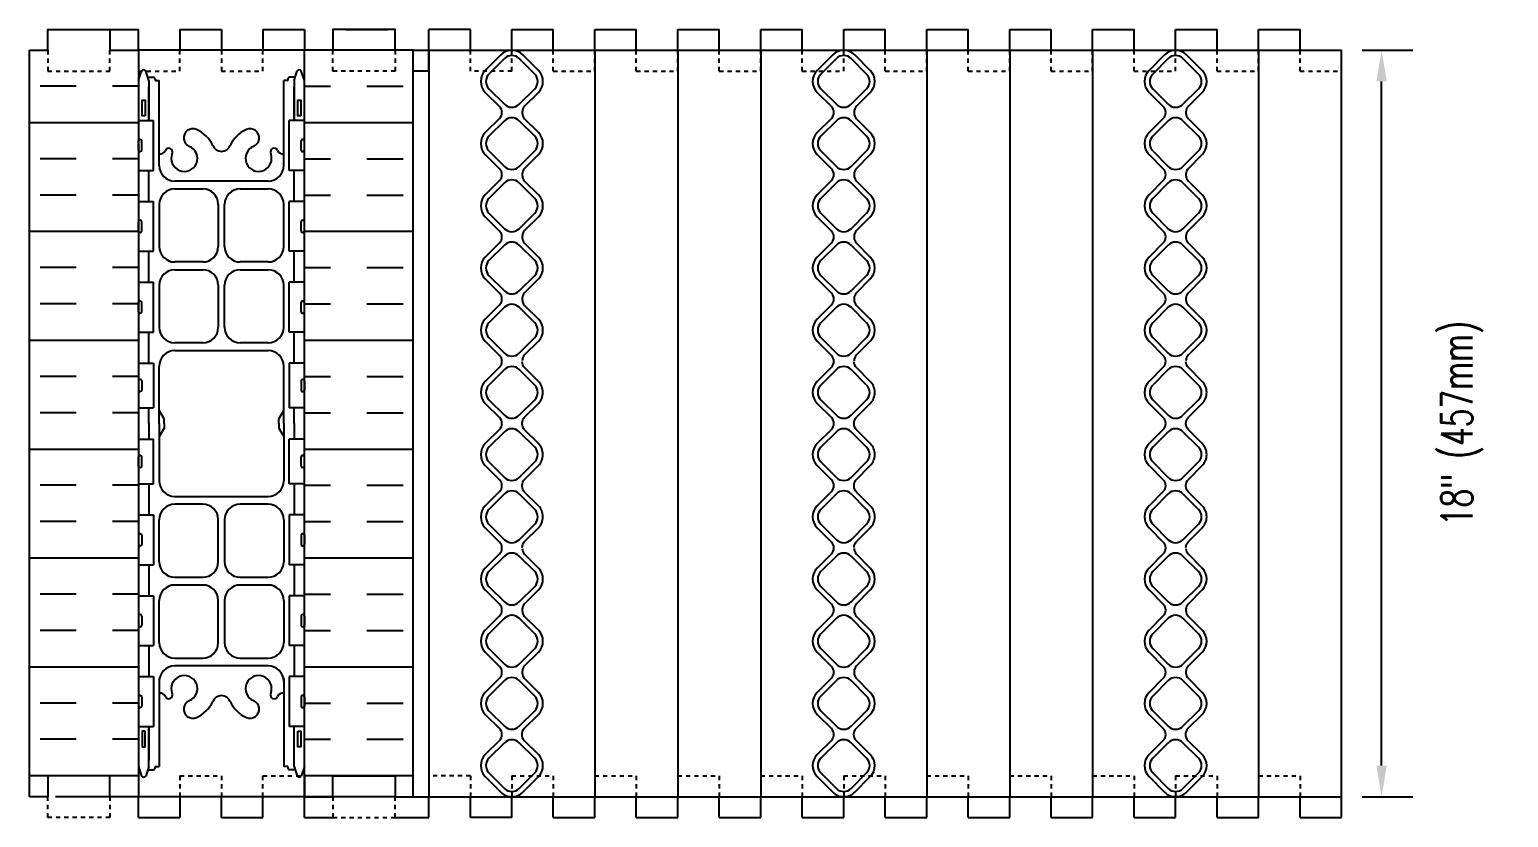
# Model space of a CAD drawing. Header units: inches. Extents: x 135.7 to 175.7, y 43.9 to 89.4.
# Drawn here: x 139.54 to 175.18, y 70.38 to 89.38 of the extents above; entities that cross this region are included whole.
import ezdxf

# ---------------------------------------------------------------- set-up
doc = ezdxf.new("R2010")
doc.units = ezdxf.units.IN
doc.header["$MEASUREMENT"] = 0
doc.linetypes.add('DASHED2', pattern=[0.375, 0.25, -0.125])
for name, color, linetype in [('HATCH', 12, 'Continuous'), ('line25', 2, 'Continuous'), ('LINE50', 5, 'Continuous'), ('LINE8', 8, 'Continuous'), ('LINE9', 9, 'Continuous'), ('TEXT', 4, 'Continuous')]:
    doc.layers.add(name, color=color, linetype=linetype)
doc.styles.add('DIM', font='romans.shx', dxfattribs={"width": 0.7})
doc.dimstyles.new('ext_8', dxfattribs={"dimscale": 8, "dimtxt": 0.09375, "dimasz": 0.09375, "dimexe": 0.09375, "dimexo": 0.0625, "dimgap": 0.0625, "dimtad": 1, "dimdec": 4, "dimzin": 3, "dimdsep": 46, "dimlunit": 4, "dimtxsty": 'DIM', "dimcen": 0.09, "dimdle": 0.09375, "dimclrt": 4, "dimadec": 0, "dimazin": 0, "dimtfac": 1, "dimtdec": 4, "dimtmove": 2, "dimatfit": 3, "dimfxl": 0, "dimfrac": 2, "dimtolj": 1, "dimtzin": 0, "dimarcsym": 0})

# ---------------------------------------------------------------- blocks, each defined once
blk = doc.blocks.new('*D17')
at = {"layer": 'Defpoints', "color": 0}
for p in [(171.162, 88.884), (172.128, 88.884), (171.162, 70.884)]:
    blk.add_point(p, dxfattribs=at)
at = {"layer": 'TEXT', "color": 0, "lineweight": -2}
for p, q in [((171.662, 88.884), (172.878, 88.884)), ((172.128, 71.634), (172.128, 88.134)), ((171.662, 70.884), (172.878, 70.884))]:
    blk.add_line(p, q, dxfattribs=at)
at = {"layer": 'TEXT', "color": 0}
for points in [[(172.003, 88.134), (172.253, 88.134), (172.128, 88.884)], [(172.003, 71.634), (172.253, 71.634), (172.128, 70.884)]]:
    blk.add_solid(points, dxfattribs=at)
at = {"layer": 'TEXT', "color": 4, "insert": (174.066, 79.884), "char_height": 0.75, "attachment_point": 5, "rotation": 90, "style": 'DIM'}
blk.add_mtext('\\A1;18" (457mm)', dxfattribs=at)
blk = doc.blocks.new('WEB_INSERT_FRONT')
for p, q in [((-0.265, 8.89), (-0.64, 8.515)), ((0.64, 8.515), (0.265, 8.89)), ((-0.64, 7.985), (-0.297, 7.641)), ((0.309, 7.653), (0.64, 7.985)), ((0.25, 7.512), (0.25, 7.488)), ((-0.297, 7.359), (-0.64, 7.015)), ((0.64, 7.015), (0.309, 7.347)), ((-0.64, 6.485), (-0.297, 6.141)), ((0.309, 6.153), (0.64, 6.485)), ((-0.297, 5.859), (-0.64, 5.515)), ((0.25, 6.012), (0.25, 5.988)), ((0.64, 5.515), (0.309, 5.847)), ((-0.64, 4.985), (-0.297, 4.641)), ((0.309, 4.653), (0.64, 4.985)), ((-0.297, 4.359), (-0.64, 4.015)), ((0.25, 4.512), (0.25, 4.488)), ((0.64, 4.015), (0.309, 4.347)), ((-0.297, 3.141), (-0.64, 3.485)), ((0.309, 3.153), (0.64, 3.485)), ((-0.297, 2.859), (-0.64, 2.515)), ((0.25, 3.012), (0.25, 2.988)), ((0.64, 2.515), (0.309, 2.847)), ((-0.64, 1.985), (-0.297, 1.641)), ((0.309, 1.653), (0.64, 1.985)), ((-0.297, 1.359), (-0.64, 1.015)), ((-0.64, 0.485), (-0.297, 0.141)), ((-0.297, -0.141), (-0.64, -0.485)), ((-0.64, -1.015), (-0.297, -1.359)), ((-0.297, -1.641), (-0.64, -1.985)), ((-0.64, -2.515), (-0.297, -2.859)), ((-0.297, -3.141), (-0.64, -3.485)), ((0.64, -3.485), (0.309, -3.153)), ((-0.64, -4.015), (-0.297, -4.359)), ((0.309, -4.347), (0.64, -4.015)), ((0.25, -4.488), (0.25, -4.512)), ((-0.297, -4.641), (-0.64, -4.985)), ((0.64, -4.985), (0.309, -4.653)), ((-0.64, -5.515), (-0.297, -5.859)), ((0.309, -5.847), (0.64, -5.515)), ((0.25, -5.988), (0.25, -6.012)), ((-0.297, -6.141), (-0.64, -6.485)), ((0.64, -6.485), (0.309, -6.153)), ((-0.64, -7.015), (-0.297, -7.359)), ((0.297, -7.359), (0.64, -7.015)), ((-0.297, -7.641), (-0.64, -7.985)), ((0.64, -7.985), (0.297, -7.641)), ((-0.64, -8.515), (-0.265, -8.89)), ((0.265, -8.89), (0.64, -8.515))]:
    blk.add_line(p, q)
for points in [[(-0.552, 8.073), (-0.177, 7.698, 0.414214), (0.177, 7.698), (0.552, 8.073, 0.414214), (0.552, 8.427), (0.177, 8.802, 0.414214), (-0.177, 8.802), (-0.552, 8.427, 0.414214)], [(-0.552, 6.573), (-0.177, 6.198, 0.414214), (0.177, 6.198), (0.552, 6.573, 0.414214), (0.552, 6.927), (0.177, 7.302, 0.414214), (-0.177, 7.302), (-0.552, 6.927, 0.414214)], [(-0.552, 5.073), (-0.177, 4.698, 0.414214), (0.177, 4.698), (0.552, 5.073, 0.414214), (0.552, 5.427), (0.177, 5.802, 0.414214), (-0.177, 5.802), (-0.552, 5.427, 0.414214)], [(-0.552, 3.573), (-0.177, 3.198, 0.414214), (0.177, 3.198), (0.552, 3.573, 0.414214), (0.552, 3.927), (0.177, 4.302, 0.414214), (-0.177, 4.302), (-0.552, 3.927, 0.414214)], [(-0.552, 3.573), (-0.177, 3.198, 0.414214), (0.177, 3.198), (0.552, 3.573, 0.414214), (0.552, 3.927), (0.177, 4.302, 0.414214), (-0.177, 4.302), (-0.552, 3.927, 0.414214)], [(-0.552, 2.073), (-0.177, 1.698, 0.414214), (0.177, 1.698), (0.552, 2.073, 0.414214), (0.552, 2.427), (0.177, 2.802, 0.414214), (-0.177, 2.802), (-0.552, 2.427, 0.414214)], [(-0.552, 0.573), (-0.177, 0.198, 0.414214), (0.177, 0.198), (0.552, 0.573, 0.414214), (0.552, 0.927), (0.177, 1.302, 0.414214), (-0.177, 1.302), (-0.552, 0.927, 0.414214)], [(-0.552, -0.927), (-0.177, -1.302, 0.414214), (0.177, -1.302), (0.552, -0.927, 0.414214), (0.552, -0.573), (0.177, -0.198, 0.414214), (-0.177, -0.198), (-0.552, -0.573, 0.414214)], [(-0.552, -2.427), (-0.177, -2.802, 0.414214), (0.177, -2.802), (0.552, -2.427, 0.414214), (0.552, -2.073), (0.177, -1.698, 0.414214), (-0.177, -1.698), (-0.552, -2.073, 0.414214)], [(-0.552, -3.927), (-0.177, -4.302, 0.414214), (0.177, -4.302), (0.552, -3.927, 0.414214), (0.552, -3.573), (0.177, -3.198, 0.414214), (-0.177, -3.198), (-0.552, -3.573, 0.414214)], [(-0.552, -5.427), (-0.177, -5.802, 0.414214), (0.177, -5.802), (0.552, -5.427, 0.414214), (0.552, -5.073), (0.177, -4.698, 0.414214), (-0.177, -4.698), (-0.552, -5.073, 0.414214)], [(-0.552, -6.927), (-0.177, -7.302, 0.414214), (0.177, -7.302), (0.552, -6.927, 0.414214), (0.552, -6.573), (0.177, -6.198, 0.414214), (-0.177, -6.198), (-0.552, -6.573, 0.414214)], [(-0.552, -8.427), (-0.177, -8.802, 0.414214), (0.177, -8.802), (0.552, -8.427, 0.414214), (0.552, -8.073), (0.177, -7.698, 0.414214), (-0.177, -7.698), (-0.552, -8.073, 0.414214)]]:
    blk.add_lwpolyline(points, format="xyb", close=True)
blk.add_lwpolyline([(0.25, -2.988, -0.198912), (0.309, -2.847), (0.64, -2.515, 0.414214), (0.64, -1.985), (0.309, -1.653, -0.198912), (0.25, -1.512), (0.25, -1.488, -0.198912), (0.309, -1.347), (0.64, -1.015, 0.414214), (0.64, -0.485), (0.309, -0.153, -0.198912), (0.25, -0.012), (0.25, 0.012, -0.198912), (0.309, 0.153), (0.64, 0.485, 0.414214), (0.64, 1.015), (0.309, 1.347, -0.198912), (0.25, 1.488)], format="xyb")
for centre, radius, start, end in [((0, 8.625), 0.375, 45, 135), ((-0.375, 8.25), 0.375, 135, 225), ((0.375, 8.25), 0.375, 315, 45), ((-0.438, 7.5), 0.2, 315, 45), ((0.45, 7.512), 0.2, 135, 180), ((0.45, 7.488), 0.2, 180, 225), ((-0.375, 6.75), 0.375, 135, 225), ((0.375, 6.75), 0.375, 315, 45), ((-0.438, 6), 0.2, 315, 45), ((0.45, 6.012), 0.2, 135, 180), ((0.45, 5.988), 0.2, 180, 225), ((-0.375, 5.25), 0.375, 135, 225), ((0.375, 5.25), 0.375, 315, 45), ((-0.438, 4.5), 0.2, 315, 45), ((0.45, 4.512), 0.2, 135, 180), ((0.45, 4.488), 0.2, 180, 225), ((-0.375, 3.75), 0.375, 135, 225), ((0.375, 3.75), 0.375, 315, 45), ((-0.438, 3), 0.2, 315, 45), ((0.45, 3.012), 0.2, 135, 180), ((0.45, 2.988), 0.2, 180, 225), ((-0.375, 2.25), 0.375, 135, 225), ((0.375, 2.25), 0.375, 315, 45), ((-0.438, 1.5), 0.2, 315, 45), ((0.45, 1.512), 0.2, 135, 180), ((-0.375, 0.75), 0.375, 135, 225), ((-0.438, 0), 0.2, 315, 45), ((-0.375, -0.75), 0.375, 135, 225), ((-0.438, -1.5), 0.2, 315, 45), ((-0.375, -2.25), 0.375, 135, 225), ((-0.438, -3), 0.2, 315, 45), ((0.45, -3.012), 0.2, 180, 225), ((-0.375, -3.75), 0.375, 135, 225), ((0.375, -3.75), 0.375, 315, 45), ((-0.438, -4.5), 0.2, 315, 45), ((0.45, -4.488), 0.2, 135, 180), ((0.45, -4.512), 0.2, 180, 225), ((-0.375, -5.25), 0.375, 135, 225), ((0.375, -5.25), 0.375, 315, 45), ((-0.438, -6), 0.2, 315, 45), ((0.45, -5.988), 0.2, 135, 180), ((0.45, -6.012), 0.2, 180, 225), ((-0.375, -6.75), 0.375, 135, 225), ((0.375, -6.75), 0.375, 315, 45), ((-0.438, -7.5), 0.2, 315, 45), ((0.438, -7.5), 0.2, 135, 225), ((-0.375, -8.25), 0.375, 135, 225), ((0.375, -8.25), 0.375, 315, 45), ((0, -8.625), 0.375, 225, 315)]:
    blk.add_arc(centre, radius, start, end)

msp = doc.modelspace()

# ---------------------------------------------------------------- hatches: boundary and pattern name
at = {"layer": 'HATCH'}
h = msp.add_hatch(dxfattribs=at)
h.set_pattern_fill('INSUL', color=256, scale=7, style=0)
h.set_pattern_definition([(180, (144.162, 76.6417), (0, 2.625), []), (180, (144.162, 77.5167), (0, 2.625), [0.875, -0.875]), (180, (144.162, 78.3917), (0, 2.625), [0.875, -0.875])])
h.paths.add_polyline_path([(139.5371, 88.88416), (139.9746, 88.88416), (139.9746, 88.38416), (141.4746, 88.38416), (141.4746, 88.88416), (142.1621, 88.88416), (142.1621, 70.88416), (141.4746, 70.88416), (141.4746, 71.38416), (139.9746, 71.38416), (139.9746, 70.88416), (139.5371, 70.88416)])
h = msp.add_hatch(dxfattribs=at)
h.set_pattern_fill('INSUL', color=256, scale=7, style=0)
h.set_pattern_definition([(0, (144.162, 76.6417), (0, 2.625), []), (0, (144.162, 77.5167), (0, 2.625), [0.875, -0.875]), (0, (144.162, 78.3917), (0, 2.625), [0.875, -0.875])])
h.paths.add_polyline_path([(146.1621, 70.88416), (146.8496, 70.88416), (146.8496, 71.38416), (148.3496, 71.38416), (148.3496, 70.88416), (148.7871, 70.88416), (148.7871, 88.88416), (148.3496, 88.88416), (148.3496, 88.38416), (146.8496, 88.38416), (146.8496, 88.88416), (146.1621, 88.88416)])

# ---------------------------------------------------------------- linework, layer by layer
for p, q in [((148.3496, 88.88416), (142.1621, 88.88416)), ((148.3496, 70.88416), (140.1621, 70.88416))]:
    msp.add_line(p, q, dxfattribs=at)
at = {"layer": 'line25'}
for p, q in [((142.1621, 88.88416), (142.1621, 70.88416)), ((146.1621, 70.88416), (146.1621, 88.88416)), ((149.1621, 88.88416), (149.1621, 70.88416)), ((153.1621, 88.88416), (153.1621, 70.88416)), ((155.1621, 88.88416), (155.1621, 70.88416)), ((157.1621, 88.88416), (157.1621, 70.88416)), ((161.1621, 88.88416), (161.1621, 70.88416)), ((163.1621, 88.88416), (163.1621, 70.88416)), ((165.1621, 88.88416), (165.1621, 70.88416)), ((169.1621, 88.88416), (169.1621, 70.88416)), ((142.1621, 87.18916), (142.52705, 87.18916)), ((142.52705, 85.98916), (142.52705, 87.18916)), ((145.79714, 85.98916), (145.79714, 87.18916)), ((146.1621, 87.18916), (145.79714, 87.18916)), ((142.1621, 85.98916), (142.52705, 85.98916)), ((146.1621, 85.98916), (145.79714, 85.98916)), ((142.1621, 85.23916), (142.52705, 85.23916)), ((142.52705, 84.03916), (142.52705, 85.23916)), ((145.79714, 84.03916), (145.79714, 85.23916)), ((146.1621, 85.23916), (145.79714, 85.23916)), ((142.1621, 84.03916), (142.52705, 84.03916)), ((146.1621, 84.03916), (145.79714, 84.03916)), ((142.1621, 83.28916), (142.52705, 83.28916)), ((142.52705, 82.08916), (142.52705, 83.28916)), ((145.79714, 82.08916), (145.79714, 83.28916)), ((146.1621, 83.28916), (145.79714, 83.28916)), ((142.1621, 82.08916), (142.52705, 82.08916)), ((146.1621, 82.08916), (145.79714, 82.08916)), ((142.1621, 81.33916), (142.52705, 81.33916)), ((142.52705, 81.33916), (142.52705, 80.25916)), ((145.79714, 81.33916), (145.79714, 80.25916)), ((146.1621, 81.33916), (145.79714, 81.33916)), ((142.1621, 80.25916), (142.52705, 80.25916)), ((146.1621, 80.25916), (145.79714, 80.25916)), ((142.1621, 79.50916), (142.52705, 79.50916)), ((142.52705, 78.42916), (142.52705, 79.50916)), ((145.79714, 78.42916), (145.79714, 79.50916)), ((146.1621, 79.50916), (145.79714, 79.50916)), ((142.1621, 78.42916), (142.52705, 78.42916)), ((146.1621, 78.42916), (145.79714, 78.42916)), ((142.1621, 77.67916), (142.52705, 77.67916)), ((142.52705, 77.67916), (142.52705, 76.47916)), ((145.79714, 77.67916), (145.79714, 76.47916)), ((146.1621, 77.67916), (145.79714, 77.67916)), ((142.1621, 76.47916), (142.52705, 76.47916)), ((146.1621, 76.47916), (145.79714, 76.47916)), ((142.1621, 75.72916), (142.52705, 75.72916)), ((142.52705, 75.72916), (142.52705, 74.52916)), ((145.79714, 75.72916), (145.79714, 74.52916)), ((146.1621, 75.72916), (145.79714, 75.72916)), ((142.1621, 74.52916), (142.52705, 74.52916)), ((146.1621, 74.52916), (145.79714, 74.52916)), ((142.1621, 73.77916), (142.52705, 73.77916)), ((142.52705, 73.77916), (142.52705, 72.57916)), ((145.79714, 73.77916), (145.79714, 72.57916)), ((146.1621, 73.77916), (145.79714, 73.77916)), ((142.1621, 72.57916), (142.52705, 72.57916)), ((146.1621, 72.57916), (145.79714, 72.57916))]:
    msp.add_line(p, q, dxfattribs=at)
at = {"layer": 'LINE50'}
for p, q in [((139.5371, 70.88416), (139.5371, 88.88416)), ((148.7871, 88.88416), (171.1621, 88.88416)), ((148.7871, 70.88416), (148.7871, 88.88416)), ((171.1621, 70.88416), (171.1621, 88.88416)), ((148.7871, 70.88416), (171.1621, 70.88416))]:
    msp.add_line(p, q, dxfattribs=at)
for points in [[(139.5371, 88.88416), (139.9746, 88.88416), (139.9746, 89.38416), (141.4746, 89.38416), (141.4746, 88.88416), (142.1621, 88.88416)], [(148.7871, 88.88416), (148.3496, 88.88416), (148.3496, 89.38416), (146.8496, 89.38416), (146.8496, 88.88416), (146.1621, 88.88416)], [(142.1621, 70.88416), (141.4746, 70.88416), (141.4746, 71.38416), (139.9746, 71.38416), (139.9746, 70.88416), (139.5371, 70.88416)], [(146.1621, 70.88416), (146.8496, 70.88416), (146.8496, 71.38416), (148.3496, 71.38416), (148.3496, 70.88416), (148.7871, 70.88416)]]:
    msp.add_lwpolyline(points, dxfattribs=at)
at = {"layer": 'LINE8'}
for p, q in [((141.4746, 89.38416), (142.1621, 89.38416)), ((142.1621, 88.88416), (142.1621, 89.38416)), ((143.1621, 89.38416), (143.1621, 88.88416)), ((143.1621, 89.38416), (144.1621, 89.38416)), ((144.1621, 89.38416), (144.1621, 88.88416)), ((145.1621, 89.38416), (145.1621, 88.88416)), ((145.1621, 89.38416), (146.1621, 89.38416)), ((146.1621, 89.38416), (146.1621, 88.88416)), ((147.1621, 89.38416), (148.1621, 89.38416)), ((146.1621, 71.38416), (146.1621, 70.88416)), ((146.1621, 71.38416), (146.1621, 70.88416)), ((147.1621, 71.38416), (148.1621, 71.38416)), ((142.1621, 70.38416), (142.1621, 70.88416)), ((143.1621, 70.88416), (143.1621, 70.38416)), ((144.1621, 70.38416), (144.1621, 70.88416)), ((145.1621, 70.38416), (145.1621, 70.88416)), ((146.1621, 70.38416), (146.1621, 70.88416)), ((142.1621, 70.38416), (143.1621, 70.38416)), ((144.1621, 70.38416), (145.1621, 70.38416)), ((146.1621, 70.38416), (146.8496, 70.38416)), ((148.3496, 70.38416), (149.1621, 70.38416))]:
    msp.add_line(p, q, dxfattribs=at)
at = {"layer": 'LINE8', "linetype": 'DASHED2', "ltscale": 0.15}
for p, q in [((143.1621, 88.38416), (143.1621, 88.88416)), ((144.1621, 88.88416), (144.1621, 88.38416)), ((145.1621, 88.38416), (145.1621, 88.88416)), ((142.1621, 88.38416), (143.1621, 88.38416)), ((144.1621, 88.38416), (145.1621, 88.38416)), ((143.1621, 71.38416), (144.1621, 71.38416)), ((143.1621, 71.38416), (143.1621, 70.88416)), ((144.1621, 71.38416), (144.1621, 70.88416)), ((145.1621, 71.38416), (146.1621, 71.38416)), ((145.1621, 70.88416), (145.1621, 71.38416))]:
    msp.add_line(p, q, dxfattribs=at)
at = {"layer": 'LINE9'}
for p, q in [((150.1621, 89.38416), (149.1621, 89.38416)), ((149.1621, 88.88416), (149.1621, 89.38416)), ((150.1621, 88.88416), (150.1621, 89.38416)), ((151.1621, 89.38416), (152.1621, 89.38416)), ((151.1621, 88.88416), (151.1621, 89.38416)), ((152.1621, 88.88416), (152.1621, 89.38416)), ((153.1621, 88.88416), (153.1621, 89.38416)), ((153.1621, 89.38416), (154.1621, 89.38416)), ((154.1621, 88.88416), (154.1621, 89.38416)), ((155.1621, 88.88416), (155.1621, 89.38416)), ((155.1621, 89.38416), (156.1621, 89.38416)), ((156.1621, 88.88416), (156.1621, 89.38416)), ((157.1621, 88.88416), (157.1621, 89.38416)), ((157.1621, 89.38416), (158.1621, 89.38416)), ((158.1621, 88.88416), (158.1621, 89.38416)), ((159.1621, 88.88416), (159.1621, 89.38416)), ((159.1621, 89.38416), (160.1621, 89.38416)), ((160.1621, 88.88416), (160.1621, 89.38416)), ((161.1621, 88.88416), (161.1621, 89.38416)), ((161.1621, 89.38416), (162.1621, 89.38416)), ((162.1621, 88.88416), (162.1621, 89.38416)), ((163.1621, 88.88416), (163.1621, 89.38416)), ((163.1621, 89.38416), (164.1621, 89.38416)), ((164.1621, 88.88416), (164.1621, 89.38416)), ((165.1621, 88.88416), (165.1621, 89.38416)), ((165.1621, 89.38416), (166.1621, 89.38416)), ((166.1621, 88.88416), (166.1621, 89.38416)), ((167.1621, 89.38416), (168.1621, 89.38416)), ((167.1621, 88.88416), (167.1621, 89.38416)), ((168.1621, 88.88416), (168.1621, 89.38416)), ((169.1621, 89.38416), (170.1621, 89.38416)), ((169.1621, 88.88416), (169.1621, 89.38416)), ((170.1621, 88.88416), (170.1621, 89.38416)), ((149.1621, 88.38416), (149.1621, 88.88416)), ((142.1621, 88.15543), (142.2371, 88.38543)), ((142.4121, 88.15543), (142.3371, 88.38543)), ((142.38601, 88.23543), (142.5121, 88.23543)), ((142.4121, 88.15543), (142.4121, 87.18916)), ((142.5621, 88.18543), (142.5621, 88.15543)), ((142.5621, 88.18543), (142.5621, 88.18543)), ((142.5621, 88.15543), (142.6621, 88.15543)), ((142.6621, 86.10416), (142.6621, 88.15543)), ((145.6621, 86.10416), (145.6621, 88.15543)), ((145.7621, 88.15543), (145.6621, 88.15543)), ((145.7621, 88.18543), (145.7621, 88.18543)), ((145.7621, 88.18543), (145.7621, 88.15543)), ((145.93818, 88.23543), (145.8121, 88.23543)), ((145.9121, 88.15543), (145.9871, 88.38543)), ((145.9121, 88.15543), (145.9121, 87.18916)), ((146.1621, 88.15543), (146.0871, 88.38543)), ((149.1621, 88.38416), (148.7871, 88.38416)), ((142.1621, 86.47916), (142.1621, 86.69916)), ((142.1621, 86.64416), (142.1621, 86.64416)), ((142.2021, 86.73916), (142.2021, 86.73916)), ((142.2421, 86.47916), (142.2421, 86.69916)), ((146.08209, 86.47916), (146.08209, 86.69916)), ((146.12209, 86.73916), (146.12209, 86.73916)), ((146.16209, 86.47916), (146.16209, 86.69916)), ((146.1621, 86.64416), (146.16209, 86.64416)), ((142.1621, 86.53416), (142.1621, 86.53416)), ((142.2021, 86.43916), (142.2021, 86.43916)), ((146.12209, 86.43916), (146.12209, 86.43916)), ((146.1621, 86.53416), (146.16209, 86.53416)), ((145.2871, 85.72916), (143.0371, 85.72916)), ((143.0371, 85.54166), (143.71085, 85.54166)), ((144.61335, 85.54166), (145.2871, 85.54166)), ((142.6621, 85.16666), (142.6621, 84.84541)), ((142.6621, 84.84541), (142.6621, 84.49541)), ((144.08585, 85.16666), (144.08585, 84.15416)), ((144.23835, 84.15416), (144.23835, 85.16666)), ((145.6621, 84.15416), (145.6621, 85.16666)), ((142.1621, 84.52916), (142.1621, 84.74916)), ((142.1621, 84.69416), (142.1621, 84.69416)), ((142.1621, 84.58416), (142.1621, 84.58416)), ((142.2021, 84.78916), (142.2021, 84.78916)), ((142.2021, 84.48916), (142.2021, 84.48916)), ((142.2421, 84.52916), (142.2421, 84.74916)), ((142.6621, 84.49541), (142.6621, 84.15416)), ((145.6621, 84.15416), (145.6621, 84.49541)), ((146.08209, 84.52916), (146.08209, 84.74916)), ((146.12209, 84.78916), (146.12209, 84.78916)), ((146.12209, 84.48916), (146.12209, 84.48916)), ((146.16209, 84.52916), (146.16209, 84.74916)), ((146.1621, 84.69416), (146.16209, 84.69416)), ((146.1621, 84.58416), (146.16209, 84.58416)), ((143.71085, 83.77916), (143.0371, 83.77916)), ((145.2871, 83.77916), (144.61335, 83.77916)), ((143.0371, 83.59166), (143.71085, 83.59166)), ((144.61335, 83.59166), (145.2871, 83.59166)), ((142.6621, 83.21666), (142.6621, 82.20416)), ((144.08585, 83.21666), (144.08585, 82.20416)), ((144.23835, 82.20416), (144.23835, 83.21666)), ((145.6621, 82.20416), (145.6621, 83.21666)), ((145.6621, 82.89541), (145.6621, 83.21666)), ((142.1621, 82.57916), (142.1621, 82.79916)), ((142.1621, 82.74416), (142.1621, 82.74416)), ((142.2021, 82.83916), (142.2021, 82.83916)), ((142.2421, 82.57916), (142.2421, 82.79916)), ((146.08209, 82.57916), (146.08209, 82.79916)), ((146.12209, 82.83916), (146.12209, 82.83916)), ((146.16209, 82.57916), (146.16209, 82.79916)), ((146.1621, 82.74416), (146.16209, 82.74416)), ((142.1621, 82.63416), (142.1621, 82.63416)), ((142.2021, 82.53916), (142.2021, 82.53916)), ((146.12209, 82.53916), (146.12209, 82.53916)), ((146.1621, 82.63416), (146.16209, 82.63416)), ((143.71085, 81.82916), (143.0371, 81.82916)), ((143.0371, 81.64166), (145.2871, 81.64166)), ((145.2871, 81.82916), (144.61335, 81.82916)), ((142.2021, 80.94916), (142.2021, 80.94916)), ((142.6621, 79.88416), (142.6621, 81.26666)), ((145.6621, 79.88416), (145.6621, 81.26666)), ((146.12209, 80.94916), (146.12209, 80.94916)), ((142.1621, 80.90916), (142.1621, 80.68916)), ((142.1621, 80.85416), (142.1621, 80.85416)), ((142.1621, 80.74416), (142.1621, 80.74416)), ((142.2021, 80.64916), (142.2021, 80.64916)), ((142.2421, 80.90916), (142.2421, 80.68916)), ((146.08209, 80.90916), (146.08209, 80.68916)), ((146.12209, 80.64916), (146.12209, 80.64916)), ((146.16209, 80.90916), (146.16209, 80.68916)), ((146.1621, 80.85416), (146.16209, 80.85416)), ((146.1621, 80.74416), (146.16209, 80.74416)), ((142.7821, 79.99651), (142.6621, 80.19651)), ((142.6621, 79.88416), (142.6621, 78.50166)), ((142.7821, 79.88416), (142.7821, 79.99651)), ((142.7821, 79.88416), (142.7821, 79.77181)), ((145.5421, 79.99651), (145.6621, 80.19651)), ((145.5421, 79.88416), (145.5421, 79.99651)), ((145.5421, 79.88416), (145.5421, 79.77181)), ((145.6621, 79.88416), (145.6621, 78.50166)), ((142.7821, 79.77181), (142.6621, 79.57181)), ((145.5421, 79.77181), (145.6621, 79.57181)), ((142.1621, 78.85916), (142.1621, 79.07916)), ((142.1621, 79.02416), (142.1621, 79.02416)), ((142.1621, 78.91416), (142.1621, 78.91416)), ((142.2021, 79.11916), (142.2021, 79.11916)), ((142.2021, 78.81916), (142.2021, 78.81916)), ((142.2421, 78.85916), (142.2421, 79.07916)), ((146.08209, 78.85916), (146.08209, 79.07916)), ((146.12209, 79.11916), (146.12209, 79.11916)), ((146.12209, 78.81916), (146.12209, 78.81916)), ((146.16209, 78.85916), (146.16209, 79.07916)), ((146.1621, 79.02416), (146.16209, 79.02416)), ((146.1621, 78.91416), (146.16209, 78.91416)), ((143.0371, 78.12666), (145.2871, 78.12666)), ((143.71085, 77.93916), (143.0371, 77.93916)), ((145.2871, 77.93916), (144.61335, 77.93916)), ((142.6621, 76.55166), (142.6621, 77.56416)), ((144.08585, 76.55166), (144.08585, 77.56416)), ((144.23835, 77.56416), (144.23835, 76.55166)), ((145.6621, 77.56416), (145.6621, 76.55166)), ((142.1621, 77.18916), (142.1621, 76.96916)), ((142.1621, 77.13416), (142.1621, 77.13416)), ((142.1621, 77.02416), (142.1621, 77.02416)), ((142.2021, 77.22916), (142.2021, 77.22916)), ((142.2421, 77.18916), (142.2421, 76.96916)), ((146.08209, 77.18916), (146.08209, 76.96916)), ((146.12209, 77.22916), (146.12209, 77.22916)), ((146.16209, 77.18916), (146.16209, 76.96916)), ((146.1621, 77.13416), (146.16209, 77.13416)), ((146.1621, 77.02416), (146.16209, 77.02416)), ((142.2021, 76.92916), (142.2021, 76.92916)), ((145.6621, 76.87291), (145.6621, 76.55166)), ((146.12209, 76.92916), (146.12209, 76.92916)), ((143.0371, 76.17666), (143.71085, 76.17666)), ((143.71085, 75.98916), (143.0371, 75.98916)), ((144.61335, 76.17666), (145.2871, 76.17666)), ((145.2871, 75.98916), (144.61335, 75.98916)), ((142.6621, 75.27291), (142.6621, 75.61416)), ((144.08585, 74.60166), (144.08585, 75.61416)), ((144.23835, 75.61416), (144.23835, 74.60166)), ((145.6621, 75.61416), (145.6621, 75.27291)), ((145.6621, 75.61416), (145.6621, 74.60166)), ((142.1621, 75.23916), (142.1621, 75.01916)), ((142.2421, 75.23916), (142.2421, 75.01916)), ((142.6621, 74.92291), (142.6621, 75.27291)), ((146.08209, 75.23916), (146.08209, 75.01916)), ((146.16209, 75.23916), (146.16209, 75.01916)), ((142.1621, 75.18416), (142.1621, 75.18416)), ((142.1621, 75.07416), (142.1621, 75.07416)), ((142.2021, 74.97916), (142.2021, 74.97916)), ((142.6621, 74.60166), (142.6621, 74.92291)), ((146.12209, 74.97916), (146.12209, 74.97916)), ((146.1621, 75.18416), (146.16209, 75.18416)), ((146.1621, 75.07416), (146.16209, 75.07416)), ((143.0371, 74.22666), (143.71085, 74.22666)), ((144.61335, 74.22666), (145.2871, 74.22666)), ((145.2871, 74.03916), (143.0371, 74.03916)), ((142.6621, 73.73485), (142.6621, 71.61289)), ((142.6621, 73.73485), (142.6621, 71.61289)), ((142.6621, 73.66416), (142.6621, 71.61289)), ((145.6621, 73.73485), (145.6621, 71.61289)), ((145.6621, 73.73485), (145.6621, 71.61289)), ((145.6621, 73.66416), (145.6621, 71.61289)), ((142.1621, 73.28916), (142.1621, 73.06916)), ((142.1621, 73.23416), (142.1621, 73.23416)), ((142.1621, 73.12416), (142.1621, 73.12416)), ((142.2021, 73.32916), (142.2021, 73.32916)), ((142.2421, 73.28916), (142.2421, 73.06916)), ((146.08209, 73.28916), (146.08209, 73.06916)), ((146.12209, 73.32916), (146.12209, 73.32916)), ((146.16209, 73.28916), (146.16209, 73.06916)), ((146.1621, 73.23416), (146.16209, 73.23416)), ((146.1621, 73.12416), (146.16209, 73.12416)), ((142.2021, 73.02916), (142.2021, 73.02916)), ((146.12209, 73.02916), (146.12209, 73.02916)), ((142.4121, 71.61289), (142.4121, 72.57916)), ((145.9121, 71.61289), (145.9121, 72.57916)), ((142.1621, 71.61289), (142.2371, 71.38289)), ((142.4121, 71.61289), (142.3371, 71.38289)), ((142.38601, 71.53289), (142.5121, 71.53289)), ((142.5621, 71.61289), (142.6621, 71.61289)), ((142.5621, 71.61289), (142.5621, 71.58289)), ((142.5621, 71.58289), (142.5621, 71.58289)), ((145.7621, 71.61289), (145.6621, 71.61289)), ((145.7621, 71.61289), (145.7621, 71.58289)), ((145.7621, 71.58289), (145.7621, 71.58289)), ((145.93818, 71.53289), (145.8121, 71.53289)), ((145.9121, 71.61289), (145.9871, 71.38289)), ((146.1621, 71.61289), (146.0871, 71.38289)), ((149.1621, 71.38416), (149.1621, 70.88416)), ((149.1621, 70.38416), (149.1621, 70.88416)), ((150.1621, 70.38416), (150.1621, 70.88416)), ((151.1621, 70.38416), (151.1621, 70.88416)), ((152.1621, 70.38416), (152.1621, 70.88416)), ((153.1621, 70.38416), (153.1621, 70.88416)), ((154.1621, 70.38416), (154.1621, 70.88416)), ((155.1621, 70.38416), (155.1621, 70.88416)), ((156.1621, 70.38416), (156.1621, 70.88416)), ((157.1621, 70.38416), (157.1621, 70.88416)), ((158.1621, 70.38416), (158.1621, 70.88416)), ((159.1621, 70.38416), (159.1621, 70.88416)), ((160.1621, 70.38416), (160.1621, 70.88416)), ((161.1621, 70.38416), (161.1621, 70.88416)), ((162.1621, 70.38416), (162.1621, 70.88416)), ((163.1621, 70.38416), (163.1621, 70.88416)), ((164.1621, 70.38416), (164.1621, 70.88416)), ((165.1621, 70.38416), (165.1621, 70.88416)), ((166.1621, 70.38416), (166.1621, 70.88416)), ((167.1621, 70.38416), (167.1621, 70.88416)), ((168.1621, 70.38416), (168.1621, 70.88416)), ((169.1621, 70.38416), (169.1621, 70.88416)), ((170.1621, 70.38416), (170.1621, 70.88416)), ((171.1621, 70.38416), (171.1621, 70.88416)), ((151.1621, 70.38416), (150.1621, 70.38416)), ((152.1621, 70.38416), (153.1621, 70.38416)), ((154.1621, 70.38416), (155.1621, 70.38416)), ((156.1621, 70.38416), (157.1621, 70.38416)), ((158.1621, 70.38416), (159.1621, 70.38416)), ((160.1621, 70.38416), (161.1621, 70.38416)), ((162.1621, 70.38416), (163.1621, 70.38416)), ((164.1621, 70.38416), (165.1621, 70.38416)), ((166.1621, 70.38416), (167.1621, 70.38416)), ((168.1621, 70.38416), (169.1621, 70.38416)), ((170.1621, 70.38416), (171.1621, 70.38416))]:
    msp.add_line(p, q, dxfattribs=at)
at = {"layer": 'LINE9', "linetype": 'DASHED2', "ltscale": 0.15}
for p, q in [((150.1621, 88.38416), (150.1621, 88.88416)), ((151.1621, 88.38416), (151.1621, 88.88416)), ((152.1621, 88.38416), (152.1621, 88.88416)), ((153.1621, 88.38416), (153.1621, 88.88416)), ((154.1621, 88.38416), (154.1621, 88.88416)), ((155.1621, 88.38416), (155.1621, 88.88416)), ((156.1621, 88.38416), (156.1621, 88.88416)), ((157.1621, 88.38416), (157.1621, 88.88416)), ((158.1621, 88.38416), (158.1621, 88.88416)), ((159.1621, 88.38416), (159.1621, 88.88416)), ((160.1621, 88.38416), (160.1621, 88.88416)), ((161.1621, 88.38416), (161.1621, 88.88416)), ((162.1621, 88.38416), (162.1621, 88.88416)), ((163.1621, 88.38416), (163.1621, 88.88416)), ((164.1621, 88.38416), (164.1621, 88.88416)), ((165.1621, 88.38416), (165.1621, 88.88416)), ((166.1621, 88.38416), (166.1621, 88.88416)), ((167.1621, 88.38416), (167.1621, 88.88416)), ((168.1621, 88.38416), (168.1621, 88.88416)), ((169.1621, 88.38416), (169.1621, 88.88416)), ((170.1621, 88.38416), (170.1621, 88.88416)), ((171.1621, 88.38416), (171.1621, 88.88416)), ((151.1621, 88.38416), (150.1621, 88.38416)), ((152.1621, 88.38416), (153.1621, 88.38416)), ((154.1621, 88.38416), (155.1621, 88.38416)), ((156.1621, 88.38416), (157.1621, 88.38416)), ((158.1621, 88.38416), (159.1621, 88.38416)), ((160.1621, 88.38416), (161.1621, 88.38416)), ((162.1621, 88.38416), (163.1621, 88.38416)), ((164.1621, 88.38416), (165.1621, 88.38416)), ((166.1621, 88.38416), (167.1621, 88.38416)), ((168.1621, 88.38416), (169.1621, 88.38416)), ((170.1621, 88.38416), (171.1621, 88.38416)), ((150.1621, 71.38416), (149.1621, 71.38416)), ((150.1621, 71.38416), (150.1621, 70.88416)), ((151.1621, 71.38416), (152.1621, 71.38416)), ((151.1621, 71.38416), (151.1621, 70.88416)), ((152.1621, 71.38416), (152.1621, 70.88416)), ((153.1621, 71.38416), (154.1621, 71.38416)), ((153.1621, 71.38416), (153.1621, 70.88416)), ((154.1621, 71.38416), (154.1621, 70.88416)), ((155.1621, 71.38416), (156.1621, 71.38416)), ((155.1621, 71.38416), (155.1621, 70.88416)), ((156.1621, 71.38416), (156.1621, 70.88416)), ((157.1621, 71.38416), (157.1621, 70.88416)), ((157.1621, 71.38416), (158.1621, 71.38416)), ((158.1621, 71.38416), (158.1621, 70.88416)), ((159.1621, 71.38416), (159.1621, 70.88416)), ((159.1621, 71.38416), (160.1621, 71.38416)), ((160.1621, 71.38416), (160.1621, 70.88416)), ((161.1621, 71.38416), (162.1621, 71.38416)), ((161.1621, 71.38416), (161.1621, 70.88416)), ((162.1621, 71.38416), (162.1621, 70.88416)), ((163.1621, 71.38416), (164.1621, 71.38416)), ((163.1621, 71.38416), (163.1621, 70.88416)), ((164.1621, 71.38416), (164.1621, 70.88416)), ((165.1621, 71.38416), (165.1621, 70.88416)), ((165.1621, 71.38416), (166.1621, 71.38416)), ((166.1621, 71.38416), (166.1621, 70.88416)), ((167.1621, 71.38416), (167.1621, 70.88416)), ((167.1621, 71.38416), (168.1621, 71.38416)), ((168.1621, 71.38416), (168.1621, 70.88416)), ((169.1621, 71.38416), (169.1621, 70.88416)), ((169.1621, 71.38416), (170.1621, 71.38416)), ((170.1621, 71.38416), (170.1621, 70.88416))]:
    msp.add_line(p, q, dxfattribs=at)
for points in [[(139.5371, 88.88416), (139.9746, 88.88416), (139.9746, 88.38416), (141.4746, 88.38416), (141.4746, 88.88416), (142.1621, 88.88416)], [(148.7871, 88.88416), (148.3496, 88.88416), (148.3496, 88.38416), (146.8496, 88.38416), (146.8496, 88.88416), (146.1621, 88.88416)], [(142.1621, 70.88416), (141.4746, 70.88416), (141.4746, 70.38416), (139.9746, 70.38416), (139.9746, 70.88416), (139.5371, 70.88416)], [(146.1621, 70.88416), (146.8496, 70.88416), (146.8496, 70.38416), (148.3496, 70.38416), (148.3496, 70.88416), (148.7871, 70.88416)]]:
    msp.add_lwpolyline(points, dxfattribs=at)
at = {"layer": 'LINE9'}
for points in [[(142.4121, 87.18916), (142.4121, 88.00543)], [(145.9121, 87.18916), (145.9121, 88.00543)], [(142.4121, 85.23916), (142.4121, 85.98916)], [(145.9121, 85.23916), (145.9121, 85.98916)], [(142.4121, 83.28916), (142.4121, 84.03916)], [(145.9121, 83.28916), (145.9121, 84.03916)], [(142.4121, 81.33916), (142.4121, 82.08916)], [(145.9121, 81.33916), (145.9121, 82.08916)], [(142.4121, 79.88416), (142.4121, 80.25916)], [(145.9121, 79.88416), (145.9121, 80.25916)], [(142.4121, 79.88416), (142.4121, 79.50916)], [(145.9121, 79.88416), (145.9121, 79.50916)], [(142.4121, 78.42916), (142.4121, 77.67916)], [(145.9121, 78.42916), (145.9121, 77.67916)], [(142.4121, 76.47916), (142.4121, 75.72916)], [(145.9121, 76.47916), (145.9121, 75.72916)], [(142.4121, 74.52916), (142.4121, 73.77916)], [(145.9121, 74.52916), (145.9121, 73.77916)], [(142.4121, 72.57916), (142.4121, 71.76289)]]:
    msp.add_lwpolyline(points, dxfattribs=at)
for points in [[(142.3221, 87.30543), (142.2521, 87.30543), (142.2521, 87.68543), (142.3221, 87.68543)], [(146.0721, 87.30543), (146.0021, 87.30543), (146.0021, 87.68543), (146.0721, 87.68543)], [(142.3221, 72.46289), (142.2521, 72.46289), (142.2521, 72.08289), (142.3221, 72.08289)], [(146.0021, 72.46289), (146.0721, 72.46289), (146.0721, 72.08289), (146.0021, 72.08289)]]:
    msp.add_lwpolyline(points, close=True, dxfattribs=at)
for centre, radius, start, end in [((142.2871, 88.35876), 0.05667, 28.072487, 151.927513), ((146.0371, 88.35876), 0.05667, 28.072487, 151.927513), ((142.5121, 88.18543), 0.05, 0, 90), ((145.8121, 88.18543), 0.05, 90, 180), ((143.4721, 86.77133), 0.22, 66.949069, 247.469352), ((144.8521, 86.77133), 0.22, 292.530648, 113.050931), ((142.2021, 86.69916), 0.04, 90, 180), ((142.2021, 86.69916), 0.04, 360, 90), ((143.26458, 86.28364), 0.75, 23.675006, 66.949069), ((145.05962, 86.28364), 0.75, 113.050931, 156.324994), ((146.12209, 86.69916), 0.04, 90, 180), ((146.12209, 86.69916), 0.04, 0, 90), ((142.2021, 86.47916), 0.04, 180, 270), ((142.2021, 86.47916), 0.04, 270, 0), ((142.68359, 86.5215), 0.13766, 261.018545, 336.776681), ((142.8921, 86.43013), 0.09, 337.808393, 155.665253), ((143.2671, 86.27716), 0.315, 157.808393, 67.469352), ((144.1621, 86.67716), 0.23, 203.675006, 336.324994), ((145.0571, 86.27716), 0.315, 112.530648, 22.191607), ((145.4321, 86.43013), 0.09, 24.334747, 202.191607), ((145.64061, 86.5215), 0.13766, 203.223319, 278.981455), ((146.12209, 86.47916), 0.04, 180, 270), ((146.12209, 86.47916), 0.04, 270, 0), ((143.0371, 86.10416), 0.375, 180, 270), ((145.2871, 86.10416), 0.375, 270, 0), ((143.0371, 85.16666), 0.375, 90, 180), ((143.71085, 85.16666), 0.375, 0, 90), ((144.61335, 85.16666), 0.375, 90, 180), ((145.2871, 85.16666), 0.375, 0, 90), ((142.2021, 84.74916), 0.04, 90, 180), ((142.2021, 84.52916), 0.04, 180, 270), ((142.2021, 84.74916), 0.04, 360, 90), ((142.2021, 84.52916), 0.04, 270, 0), ((146.12209, 84.74916), 0.04, 90, 180), ((146.12209, 84.52916), 0.04, 180, 270), ((146.12209, 84.74916), 0.04, 0, 90), ((146.12209, 84.52916), 0.04, 270, 0), ((143.0371, 84.15416), 0.375, 180, 270), ((143.71085, 84.15416), 0.375, 270, 0), ((144.61335, 84.15416), 0.375, 180, 270), ((145.2871, 84.15416), 0.375, 270, 0), ((143.0371, 83.21666), 0.375, 90, 180), ((143.71085, 83.21666), 0.375, 0, 90), ((144.61335, 83.21666), 0.375, 90, 180), ((145.2871, 83.21666), 0.375, 0, 90), ((142.2021, 82.79916), 0.04, 90, 180), ((142.2021, 82.79916), 0.04, 360, 90), ((146.12209, 82.79916), 0.04, 90, 180), ((146.12209, 82.79916), 0.04, 0, 90), ((142.2021, 82.57916), 0.04, 180, 270), ((142.2021, 82.57916), 0.04, 270, 0), ((146.12209, 82.57916), 0.04, 180, 270), ((146.12209, 82.57916), 0.04, 270, 0), ((143.0371, 82.20416), 0.375, 180, 270), ((143.71085, 82.20416), 0.375, 270, 0), ((144.61335, 82.20416), 0.375, 180, 270), ((145.2871, 82.20416), 0.375, 270, 0), ((143.0371, 81.26666), 0.375, 90, 180), ((145.2871, 81.26666), 0.375, 0, 90), ((142.2021, 80.90916), 0.04, 90, 180), ((142.2021, 80.90916), 0.04, 0, 90), ((146.12209, 80.90916), 0.04, 90, 180), ((146.12209, 80.90916), 0.04, 360, 90), ((142.2021, 80.68916), 0.04, 180, 270), ((142.2021, 80.68916), 0.04, 270, 0), ((146.12209, 80.68916), 0.04, 180, 270), ((146.12209, 80.68916), 0.04, 270, 0), ((142.2021, 79.07916), 0.04, 90, 180), ((142.2021, 78.85916), 0.04, 180, 270), ((142.2021, 79.07916), 0.04, 360, 90), ((142.2021, 78.85916), 0.04, 270, 0), ((146.12209, 79.07916), 0.04, 90, 180), ((146.12209, 78.85916), 0.04, 180, 270), ((146.12209, 79.07916), 0.04, 0, 90), ((146.12209, 78.85916), 0.04, 270, 0), ((143.0371, 78.50166), 0.375, 180, 270), ((145.2871, 78.50166), 0.375, 270, 0), ((143.0371, 77.56416), 0.375, 90, 180), ((143.71085, 77.56416), 0.375, 0, 90), ((144.61335, 77.56416), 0.375, 90, 180), ((145.2871, 77.56416), 0.375, 0, 90), ((142.2021, 77.18916), 0.04, 90, 180), ((142.2021, 77.18916), 0.04, 0, 90), ((146.12209, 77.18916), 0.04, 90, 180), ((146.12209, 77.18916), 0.04, 360, 90), ((142.2021, 76.96916), 0.04, 180, 270), ((142.2021, 76.96916), 0.04, 270, 0), ((146.12209, 76.96916), 0.04, 180, 270), ((146.12209, 76.96916), 0.04, 270, 0), ((143.0371, 76.55166), 0.375, 180, 270), ((143.71085, 76.55166), 0.375, 270, 0), ((144.61335, 76.55166), 0.375, 180, 270), ((145.2871, 76.55166), 0.375, 270, 0), ((143.0371, 75.61416), 0.375, 90, 180), ((143.71085, 75.61416), 0.375, 0, 90), ((144.61335, 75.61416), 0.375, 90, 180), ((145.2871, 75.61416), 0.375, 0, 90), ((142.2021, 75.23916), 0.04, 90, 180), ((142.2021, 75.23916), 0.04, 0, 90), ((146.12209, 75.23916), 0.04, 90, 180), ((146.12209, 75.23916), 0.04, 360, 90), ((142.2021, 75.01916), 0.04, 180, 270), ((142.2021, 75.01916), 0.04, 270, 0), ((146.12209, 75.01916), 0.04, 180, 270), ((146.12209, 75.01916), 0.04, 270, 0), ((143.0371, 74.60166), 0.375, 180, 270), ((143.71085, 74.60166), 0.375, 270, 0), ((144.61335, 74.60166), 0.375, 180, 270), ((145.2871, 74.60166), 0.375, 270, 0), ((143.0371, 73.66416), 0.375, 90, 180), ((143.2671, 73.49116), 0.315, 292.530648, 202.191607), ((145.0571, 73.49116), 0.315, 337.808393, 247.469352), ((145.2871, 73.66416), 0.375, 0, 90), ((142.2021, 73.28916), 0.04, 90, 180), ((142.2021, 73.28916), 0.04, 0, 90), ((142.68359, 73.24682), 0.13766, 23.223319, 98.981455), ((142.8921, 73.33819), 0.09, 204.334747, 22.191607), ((143.4721, 72.997), 0.22, 112.530648, 293.050931), ((143.26458, 73.48468), 0.75, 293.050931, 336.324994), ((144.1621, 73.09116), 0.23, 23.675006, 156.324994), ((145.05962, 73.48468), 0.75, 203.675006, 246.949069), ((144.8521, 72.997), 0.22, 246.949069, 67.469352), ((145.4321, 73.33819), 0.09, 157.808393, 335.665253), ((145.64061, 73.24682), 0.13766, 81.018545, 156.776681), ((146.12209, 73.28916), 0.04, 90, 180), ((146.12209, 73.28916), 0.04, 360, 90), ((142.2021, 73.06916), 0.04, 180, 270), ((142.2021, 73.06916), 0.04, 270, 0), ((146.12209, 73.06916), 0.04, 180, 270), ((146.12209, 73.06916), 0.04, 270, 0), ((142.2871, 71.40956), 0.05667, 208.072487, 331.927513), ((142.5121, 71.58289), 0.05, 270, 0), ((145.8121, 71.58289), 0.05, 180, 270), ((146.0371, 71.40956), 0.05667, 208.072487, 331.927513)]:
    msp.add_arc(centre, radius, start, end, dxfattribs=at)

# ---------------------------------------------------------------- block references
at = {"layer": 'HATCH'}
for p in [(151.1621, 79.88416), (159.1621, 79.88416), (167.1621, 79.88416)]:
    msp.add_blockref('WEB_INSERT_FRONT', p, dxfattribs=at)

# ---------------------------------------------------------------- dimensions: what is measured, and where the dimension line sits
at = {"layer": 'TEXT'}
dim = msp.add_linear_dim(base=(172.12842, 88.88416), p1=(171.1621, 70.88416), p2=(171.1621, 88.88416), angle=90, text='18" (457mm)', dimstyle='ext_8', dxfattribs=at)
dim.commit()
dim.dimension.update_dxf_attribs({"geometry": '*D17', "text_midpoint": (174.06592, 79.88416), "dimtype": 160})

doc.saveas('drawing.dxf')
